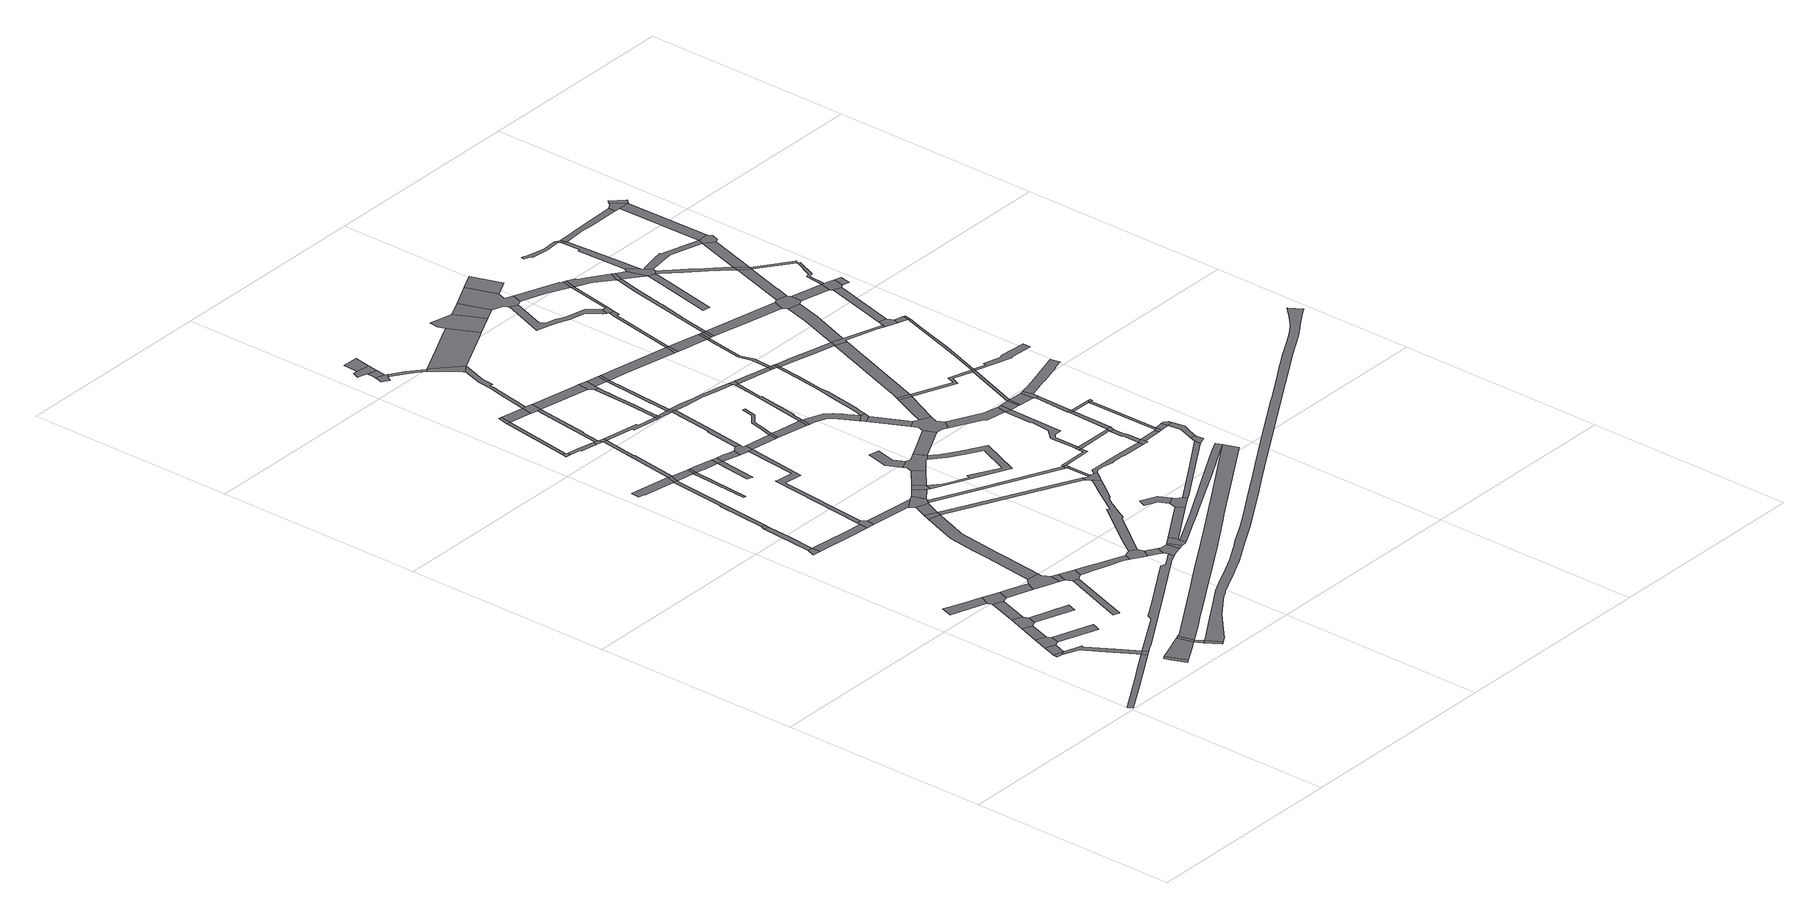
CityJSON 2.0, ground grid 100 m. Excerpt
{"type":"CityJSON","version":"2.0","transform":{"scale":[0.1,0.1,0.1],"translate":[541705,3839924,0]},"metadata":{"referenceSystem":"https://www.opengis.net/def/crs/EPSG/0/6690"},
"CityObjects":{
"road1":{"type":"Road","attributes":{"RoadStructureAttribute.sectionType":"1"},"geometry":[{"type":"MultiSurface","lod":"1","boundaries":[[[0,1,2,3,4,5,6,7,8,9,10]]]}]},
"road2":{"type":"Road","geometry":[{"type":"MultiSurface","lod":"1","boundaries":[[[11,12,13,14]]]}]},
"road3":{"type":"Road","attributes":{"RoadStructureAttribute.sectionType":"1"},"geometry":[{"type":"MultiSurface","lod":"1","boundaries":[[[15,16,11,14,17]]]}]},
"road4":{"type":"Road","geometry":[{"type":"MultiSurface","lod":"1","boundaries":[[[18,15,17,19,20,21]]]}]},
"road5":{"type":"Road","attributes":{"RoadStructureAttribute.sectionType":"1"},"geometry":[{"type":"MultiSurface","lod":"1","boundaries":[[[22,23,24,25,14,13,26,27,28,29,30,31,0,32]]]}]},
"road6":{"type":"Road","attributes":{"RoadStructureAttribute.sectionType":"1"},"geometry":[{"type":"MultiSurface","lod":"1","boundaries":[[[33,18,21,34]]]}]},
"road7":{"type":"Road","geometry":[{"type":"MultiSurface","lod":"1","boundaries":[[[32,0,10,35,36]]]}]},
"road8":{"type":"Road","attributes":{"RoadStructureAttribute.sectionType":"1"},"geometry":[{"type":"MultiSurface","lod":"1","boundaries":[[[37,38,39,40,41,42]]]}]},
"road9":{"type":"Road","geometry":[{"type":"MultiSurface","lod":"1","boundaries":[[[43,33,34,44,45,46]]]}]},
"road10":{"type":"Road","geometry":[{"type":"MultiSurface","lod":"1","boundaries":[[[47,48,49,20,19]]]}]},
"road11":{"type":"Road","attributes":{"RoadStructureAttribute.sectionType":"1"},"geometry":[{"type":"MultiSurface","lod":"1","boundaries":[[[50,51,52,53,54,55,56,57,58]]]}]},
"road12":{"type":"Road","geometry":[{"type":"MultiSurface","lod":"1","boundaries":[[[59,60,61,37,42,62,63,64,65,66]]]}]},
"road13":{"type":"Road","attributes":{"RoadStructureAttribute.sectionType":"1"},"geometry":[{"type":"MultiSurface","lod":"1","boundaries":[[[67,43,46,68]]]}]},
"road14":{"type":"Road","geometry":[{"type":"MultiSurface","lod":"1","boundaries":[[[69,70,71,45,44]]]}]},
"road15":{"type":"Road","geometry":[{"type":"MultiSurface","lod":"1","boundaries":[[[72,59,66,73]]]}]},
"road16":{"type":"Road","geometry":[{"type":"MultiSurface","lod":"1","boundaries":[[[73,66,74,75]]]}]},
"road17":{"type":"Road","geometry":[{"type":"MultiSurface","lod":"1","boundaries":[[[58,57,67,68,76,77]]]}]},
"road18":{"type":"Road","geometry":[{"type":"MultiSurface","lod":"1","boundaries":[[[75,74,78,79]]]}]},
"road19":{"type":"Road","geometry":[{"type":"MultiSurface","lod":"1","boundaries":[[[80,81,82,83]]]}]},
"road20":{"type":"Road","attributes":{"RoadStructureAttribute.sectionType":"1"},"geometry":[{"type":"MultiSurface","lod":"1","boundaries":[[[84,85,77,76,86,87]]]}]},
"road21":{"type":"Road","attributes":{"RoadStructureAttribute.sectionType":"1"},"geometry":[{"type":"MultiSurface","lod":"1","boundaries":[[[88,80,83,89,90]]]}]},
"road22":{"type":"Road","attributes":{"RoadStructureAttribute.sectionType":"1"},"geometry":[{"type":"MultiSurface","lod":"1","boundaries":[[[91,92,93,94,95]]]}]},
"road23":{"type":"Road","geometry":[{"type":"MultiSurface","lod":"1","boundaries":[[[96,88,90,97]]]}]},
"road24":{"type":"Road","attributes":{"RoadStructureAttribute.sectionType":"1"},"geometry":[{"type":"MultiSurface","lod":"1","boundaries":[[[98,99,100,87,86,101,102,103,104,105,106,107,108,109]]]}]},
"road25":{"type":"Road","attributes":{"RoadStructureAttribute.sectionType":"1"},"geometry":[{"type":"MultiSurface","lod":"1","boundaries":[[[110,111,83,82,112,113,114]]]}]},
"road26":{"type":"Road","attributes":{"RoadStructureAttribute.sectionType":"1"},"geometry":[{"type":"MultiSurface","lod":"1","boundaries":[[[115,116,117,118,119,120,121,122,123,36,35,124,125,126,127,128,129,130]]]}]},
"road27":{"type":"Road","attributes":{"RoadStructureAttribute.sectionType":"1"},"geometry":[{"type":"MultiSurface","lod":"1","boundaries":[[[105,104,131,132]]]}]},
"road28":{"type":"Road","attributes":{"RoadStructureAttribute.sectionType":"1"},"geometry":[{"type":"MultiSurface","lod":"1","boundaries":[[[133,134,135,96,97,136]]]}]},
"road29":{"type":"Road","geometry":[{"type":"MultiSurface","lod":"1","boundaries":[[[132,131,91,95,137,138]]]}]},
"road30":{"type":"Road","attributes":{"RoadStructureAttribute.sectionType":"1"},"geometry":[{"type":"MultiSurface","lod":"1","boundaries":[[[139,140,141,142,143,144,145,146,147,148,149,133,150]]]}]},
"road31":{"type":"Road","geometry":[{"type":"MultiSurface","lod":"1","boundaries":[[[151,114,113,152,153,154]]]}]},
"road32":{"type":"Road","attributes":{"RoadStructureAttribute.sectionType":"1"},"geometry":[{"type":"MultiSurface","lod":"1","boundaries":[[[155,156,157,158,159,160,98,109,161,162,163,164,165,166,167,168,169,170,171]]]}]},
"road33":{"type":"Road","geometry":[{"type":"MultiSurface","lod":"1","boundaries":[[[150,133,136,172]]]}]},
"road34":{"type":"Road","geometry":[{"type":"MultiSurface","lod":"1","boundaries":[[[173,174,175,176,177]]]}]},
"road35":{"type":"Road"},
"road36":{"type":"Road","attributes":{"RoadStructureAttribute.sectionType":"1"},"geometry":[{"type":"MultiSurface","lod":"1","boundaries":[[[178,179,180,181,182]]]}]},
"road37":{"type":"Road","attributes":{"RoadStructureAttribute.sectionType":"1"},"geometry":[{"type":"MultiSurface","lod":"1","boundaries":[[[183,184,185,138,137,186,187,188,189,190,191,192,193]]]}]},
"road38":{"type":"Road","attributes":{"RoadStructureAttribute.sectionType":"1"},"geometry":[{"type":"MultiSurface","lod":"1","boundaries":[[[136,194,195,196,172]]]}]},
"road39":{"type":"Road","attributes":{"RoadStructureAttribute.sectionType":"1"},"geometry":[{"type":"MultiSurface","lod":"1","boundaries":[[[197,176,175,198,199,200,201]]]}]},
"road40":{"type":"Road","geometry":[{"type":"MultiSurface","lod":"1","boundaries":[[[196,195,178,182,202]]]}]},
"road41":{"type":"Road","attributes":{"RoadStructureAttribute.sectionType":"1"},"geometry":[{"type":"MultiSurface","lod":"1","boundaries":[[[203,173,177,204]]]}]},
"road42":{"type":"Road","attributes":{"RoadStructureAttribute.sectionType":"1"},"geometry":[{"type":"MultiSurface","lod":"1","boundaries":[[[205,206,207,208,150,172,209]]]}]},
"road43":{"type":"Road","attributes":{"RoadStructureAttribute.sectionType":"1"},"geometry":[{"type":"MultiSurface","lod":"1","boundaries":[[[210,211,153,152,212,213,214]]]}]},
"road44":{"type":"Road","geometry":[{"type":"MultiSurface","lod":"1","boundaries":[[[215,155,171,216]]]}]},
"road45":{"type":"Road","attributes":{"RoadStructureAttribute.sectionType":"1"},"geometry":[{"type":"MultiSurface","lod":"1","boundaries":[[[217,218,202,182,219,220,221,222,223,224,225]]]}]},
"road46":{"type":"Road","attributes":{"RoadStructureAttribute.sectionType":"1"},"geometry":[{"type":"MultiSurface","lod":"1","boundaries":[[[226,227,228,229,230,151,154,231,232,233,234]]]}]},
"road47":{"type":"Road","geometry":[{"type":"MultiSurface","lod":"1","boundaries":[[[235,201,200,236,237]]]}]},
"road48":{"type":"Road","geometry":[{"type":"MultiSurface","lod":"1","boundaries":[[[238,239,240,193,192,241,242,243,244,245]]]}]},
"road49":{"type":"Road","geometry":[{"type":"MultiSurface","lod":"1","boundaries":[[[224,246,247,248,249,250]]]}]},
"road50":{"type":"Road","attributes":{"RoadStructureAttribute.sectionType":"1"},"geometry":[{"type":"MultiSurface","lod":"1","boundaries":[[[251,215,216,252]]]}]},
"road51":{"type":"Road","geometry":[{"type":"MultiSurface","lod":"1","boundaries":[[[253,203,204,254]]]}]},
"road52":{"type":"Road","geometry":[{"type":"MultiSurface","lod":"1","boundaries":[[[237,236,208,207,255]]]}]},
"road53":{"type":"Road","attributes":{"RoadStructureAttribute.sectionType":"1"},"geometry":[{"type":"MultiSurface","lod":"1","boundaries":[[[244,243,256,257]]]}]},
"road54":{"type":"Road","geometry":[{"type":"MultiSurface","lod":"1","boundaries":[[[225,224,250,258]]]}]},
"road55":{"type":"Road","geometry":[{"type":"MultiSurface","lod":"1","boundaries":[[[259,214,213,260,251,252,261,262,263]]]}]},
"road56":{"type":"Road","attributes":{"RoadStructureAttribute.sectionType":"1"},"geometry":[{"type":"MultiSurface","lod":"1","boundaries":[[[254,204,264,265,266]]]}]},
"road57":{"type":"Road","attributes":{"RoadStructureAttribute.sectionType":"1"},"geometry":[{"type":"MultiSurface","lod":"1","boundaries":[[[267,235,237,268,269,270]]]}]},
"road58":{"type":"Road","geometry":[{"type":"MultiSurface","lod":"1","boundaries":[[[271,257,256,115,130,272,273,274,275]]]}]},
"road59":{"type":"Road","attributes":{"RoadStructureAttribute.sectionType":"1"},"geometry":[{"type":"MultiSurface","lod":"1","boundaries":[[[276,277,278,258,250,279,280,281]]]}]},
"road60":{"type":"Road","attributes":{"RoadStructureAttribute.sectionType":"1"},"geometry":[{"type":"MultiSurface","lod":"1","boundaries":[[[282,259,263,283,284]]]}]},
"road61":{"type":"Road","geometry":[{"type":"MultiSurface","lod":"1","boundaries":[[[285,275,274,286]]]}]},
"road62":{"type":"Road","geometry":[{"type":"MultiSurface","lod":"1","boundaries":[[[287,288,289,290,291,292]]]}]},
"road63":{"type":"Road","geometry":[{"type":"MultiSurface","lod":"1","boundaries":[[[266,265,267,270,293,294,295]]]}]},
"road64":{"type":"Road","attributes":{"RoadStructureAttribute.sectionType":"1"},"geometry":[{"type":"MultiSurface","lod":"1","boundaries":[[[296,297,255,207,298,299,300,301]]]}]},
"road65":{"type":"Road","geometry":[{"type":"MultiSurface","lod":"1","boundaries":[[[302,303,304,305,306,307,308,309]]]}]},
"road66":{"type":"Road","attributes":{"RoadStructureAttribute.sectionType":"1"},"geometry":[{"type":"MultiSurface","lod":"1","boundaries":[[[306,310,287,292,307]]]}]},
"road67":{"type":"Road","attributes":{"RoadStructureAttribute.sectionType":"1"},"geometry":[{"type":"MultiSurface","lod":"1","boundaries":[[[311,285,286,312,313,314,315]]]}]},
"road68":{"type":"Road","geometry":[{"type":"MultiSurface","lod":"1","boundaries":[[[316,282,284,317,318,319]]]}]},
"road69":{"type":"Road","geometry":[{"type":"MultiSurface","lod":"1","boundaries":[[[320,281,280,226,234,321,322,323]]]}]},
"road70":{"type":"Road","attributes":{"RoadStructureAttribute.sectionType":"1"},"geometry":[{"type":"MultiSurface","lod":"1","boundaries":[[[324,309,308,325]]]}]},
"road71":{"type":"Road","attributes":{"RoadStructureAttribute.sectionType":"1"},"geometry":[{"type":"MultiSurface","lod":"1","boundaries":[[[326,327,328,329,330,331,332,333,334,335,336,337,72,73,338,339,340,341,342,343,344,345,346,347,348]]]}]},
"road72":{"type":"Road","attributes":{"RoadStructureAttribute.sectionType":"1"},"geometry":[{"type":"MultiSurface","lod":"1","boundaries":[[[349,350,291,290,351,352,353,354]]]}]},
"road73":{"type":"Road","attributes":{"RoadStructureAttribute.sectionType":"1"},"geometry":[{"type":"MultiSurface","lod":"1","boundaries":[[[355,316,319,356,357]]]}]},
"road74":{"type":"Road","attributes":{"RoadStructureAttribute.sectionType":"1"},"geometry":[{"type":"MultiSurface","lod":"1","boundaries":[[[216,171,358,359,360]]]}]},
"road75":{"type":"Road","attributes":{"RoadStructureAttribute.sectionType":"1"},"geometry":[{"type":"MultiSurface","lod":"1","boundaries":[[[361,362,363,364,365,366,367,368,369,370,371,266,295]]]}]},
"road76":{"type":"Road","attributes":{"RoadStructureAttribute.sectionType":"1"},"geometry":[{"type":"MultiSurface","lod":"1","boundaries":[[[321,234,372,373,374]]]}]},
"road77":{"type":"Road","attributes":{"RoadStructureAttribute.sectionType":"1"},"geometry":[{"type":"MultiSurface","lod":"1","boundaries":[[[375,376,377,378,379,380,381,382,238,245,383,384,385,386,387,388,389,390,391,392,393,394,395,396]]]}]},
"road78":{"type":"Road","geometry":[{"type":"MultiSurface","lod":"1","boundaries":[[[397,398,399,400,320,323,401,402,403]]]}]},
"road79":{"type":"Road","attributes":{"RoadStructureAttribute.sectionType":"1"},"geometry":[{"type":"MultiSurface","lod":"1","boundaries":[[[404,405,293,270,406,407,408]]]}]},
"road80":{"type":"Road","geometry":[{"type":"MultiSurface","lod":"1","boundaries":[[[409,301,300,410]]]}]},
"road81":{"type":"Road","attributes":{"RoadStructureAttribute.sectionType":"1"},"geometry":[{"type":"MultiSurface","lod":"1","boundaries":[[[411,412,413,262,261,414,415,416,417,418]]]}]},
"road82":{"type":"Road","attributes":{"RoadStructureAttribute.sectionType":"1"},"geometry":[{"type":"MultiSurface","lod":"1","boundaries":[[[419,311,315,420,421]]]}]},
"road83":{"type":"Road","geometry":[{"type":"MultiSurface","lod":"1","boundaries":[[[354,353,422,367,366,423]]]}]},
"road84":{"type":"Road","attributes":{"RoadStructureAttribute.sectionType":"1"},"geometry":[{"type":"MultiSurface","lod":"1","boundaries":[[[409,410,397,424]]]}]},
"road85":{"type":"Road","geometry":[{"type":"MultiSurface","lod":"1","boundaries":[[[425,426,427,428,429,430]]]}]},
"road86":{"type":"Road","geometry":[{"type":"MultiSurface","lod":"1","boundaries":[[[374,373,431,432]]]}]},
"road87":{"type":"Road","attributes":{"RoadStructureAttribute.sectionType":"1"},"geometry":[{"type":"MultiSurface","lod":"1","boundaries":[[[433,434,301,409,435,436,437,438]]]}]},
"road88":{"type":"Road","geometry":[{"type":"MultiSurface","lod":"1","boundaries":[[[439,440,441,430,429,442,355,357,443,444,445]]]}]},
"road89":{"type":"Road","geometry":[{"type":"MultiSurface","lod":"1","boundaries":[[[424,397,403,446]]]}]},
"road90":{"type":"Road","attributes":{"RoadStructureAttribute.sectionType":"1"},"geometry":[{"type":"MultiSurface","lod":"1","boundaries":[[[447,448,449,450,451,452,453,445,444,454,455,456,457,458,459,460,461,462,319,318]]]}]},
"road91":{"type":"Road","attributes":{"RoadStructureAttribute.sectionType":"1"},"geometry":[{"type":"MultiSurface","lod":"1","boundaries":[[[463,464,432,431,465,466,467]]]}]},
"road92":{"type":"Road","geometry":[{"type":"MultiSurface","lod":"1","boundaries":[[[468,469,470,471,472,473,474,475,374,432]]]}]},
"road93":{"type":"Road","geometry":[{"type":"MultiSurface","lod":"1","boundaries":[[[408,407,476,433,438,477,478]]]}]},
"road94":{"type":"Road","attributes":{"RoadStructureAttribute.sectionType":"1"},"geometry":[{"type":"MultiSurface","lod":"1","boundaries":[[[479,424,446,480]]]}]},
"road95":{"type":"Road","geometry":[{"type":"MultiSurface","lod":"1","boundaries":[[[481,482,483,484,485,486,487]]]}]},
"road96":{"type":"Road","attributes":{"RoadStructureAttribute.sectionType":"1"},"geometry":[{"type":"MultiSurface","lod":"1","boundaries":[[[478,477,488,489,479,490]]]}]},
"road97":{"type":"Road","attributes":{"RoadStructureAttribute.sectionType":"1"},"geometry":[{"type":"MultiSurface","lod":"1","boundaries":[[[491,492,493,423,366,494,495,496]]]}]},
"road98":{"type":"Road","geometry":[{"type":"MultiSurface","lod":"1","boundaries":[[[497,487,486,419,421,498,499,500]]]}]},
"road99":{"type":"Road","geometry":[{"type":"MultiSurface","lod":"1","boundaries":[[[467,466,501,502]]]}]},
"road100":{"type":"Road","geometry":[{"type":"MultiSurface","lod":"1","boundaries":[[[490,479,480,503]]]}]},
"road101":{"type":"Road","attributes":{"RoadStructureAttribute.sectionType":"1"},"geometry":[{"type":"MultiSurface","lod":"1","boundaries":[[[504,505,506,507,508,446,403,509,510,511,512,513,514,515,516]]]}]},
"road102":{"type":"Road","attributes":{"RoadStructureAttribute.sectionType":"1"},"geometry":[{"type":"MultiSurface","lod":"1","boundaries":[[[517,518,439,445,519,520]]]}]},
"road103":{"type":"Road","geometry":[{"type":"MultiSurface","lod":"1","boundaries":[[[521,522,523,360,359,524,375,396,525,526,527,528,529,530,531]]]}]},
"road104":{"type":"Road","attributes":{"RoadStructureAttribute.sectionType":"1"},"geometry":[{"type":"MultiSurface","lod":"1","boundaries":[[[532,531,530,533]]]}]},
"road105":{"type":"Road","attributes":{"RoadStructureAttribute.sectionType":"1"},"geometry":[{"type":"MultiSurface","lod":"1","boundaries":[[[534,535,536,537,538,539,540,541,502,501,542,543,544,545,546,547,548,549,550]]]}]},
"road106":{"type":"Road","geometry":[{"type":"MultiSurface","lod":"1","boundaries":[[[418,417,532,533,551]]]}]},
"road107":{"type":"Road","attributes":{"RoadStructureAttribute.sectionType":"1"},"geometry":[{"type":"MultiSurface","lod":"1","boundaries":[[[552,553,554,467,502,555,556,557,558,559]]]}]},
"road108":{"type":"Road","attributes":{"RoadStructureAttribute.sectionType":"1"},"geometry":[{"type":"MultiSurface","lod":"1","boundaries":[[[560,561,562,563,314,313,564,565,566,567,568,569]]]}]},
"road109":{"type":"Road","geometry":[{"type":"MultiSurface","lod":"1","boundaries":[[[550,549,570,571,572]]]}]},
"road110":{"type":"Road","attributes":{"RoadStructureAttribute.sectionType":"1"},"geometry":[{"type":"MultiSurface","lod":"1","boundaries":[[[571,570,573,574]]]}]},
"road111":{"type":"Road","attributes":{"RoadStructureAttribute.sectionType":"1"},"geometry":[{"type":"MultiSurface","lod":"1","boundaries":[[[575,576,577,418,551,578,579]]]}]},
"road112":{"type":"Road","attributes":{"RoadStructureAttribute.sectionType":"1"},"geometry":[{"type":"MultiSurface","lod":"1","boundaries":[[[503,480,580,581,582,583]]]}]},
"road113":{"type":"Road","geometry":[{"type":"MultiSurface","lod":"1","boundaries":[[[574,573,584,517,520,585,586,587,588,589,590]]]}]},
"road114":{"type":"Road","geometry":[{"type":"MultiSurface","lod":"1","boundaries":[[[516,515,552,559,591]]]}]},
"road115":{"type":"Road","geometry":[{"type":"MultiSurface","lod":"1","boundaries":[[[592,593,594,491,496,595,596]]]}]},
"road116":{"type":"Road","attributes":{"RoadStructureAttribute.sectionType":"1"},"geometry":[{"type":"MultiSurface","lod":"1","boundaries":[[[597,598,599,528,527,600,601,602,603,604,605,606,607,608,609]]]}]},
"road117":{"type":"Road","geometry":[{"type":"MultiSurface","lod":"1","boundaries":[[[610,575,579,611]]]}]},
"road118":{"type":"Road","attributes":{"RoadStructureAttribute.sectionType":"1"},"geometry":[{"type":"MultiSurface","lod":"1","boundaries":[[[612,613,500,499,614,615,616]]]}]},
"road119":{"type":"Road","attributes":{"RoadStructureAttribute.sectionType":"1"},"geometry":[{"type":"MultiSurface","lod":"1","boundaries":[[[617,618,619,620,621,622,623,550,572,624,625,626,627,628,629,630]]]}]},
"road120":{"type":"Road","attributes":{"RoadStructureAttribute.sectionType":"1"},"geometry":[{"type":"MultiSurface","lod":"1","boundaries":[[[591,559,631,632,633,634]]]}]},
"road121":{"type":"Road","attributes":{"RoadStructureAttribute.sectionType":"1"},"geometry":[{"type":"MultiSurface","lod":"1","boundaries":[[[635,636,590,589,637]]]}]},
"road122":{"type":"Road","attributes":{"RoadStructureAttribute.sectionType":"1"},"geometry":[{"type":"MultiSurface","lod":"1","boundaries":[[[638,587,586,639,640,641,642,643]]]}]},
"road123":{"type":"Road","attributes":{"RoadStructureAttribute.sectionType":"1"},"geometry":[{"type":"MultiSurface","lod":"1","boundaries":[[[644,596,595,645]]]}]},
"road124":{"type":"Road","attributes":{"RoadStructureAttribute.sectionType":"1"},"geometry":[{"type":"MultiSurface","lod":"1","boundaries":[[[646,647,648,649,650,651,652,653,654,655,656,657,658,659,660,661,662,663,664,665,666,667,668,669,670,671,672,673,674,675,676,75,79,677,678,679,680,681,682,683,684,685,686,687,688,689,690,691,692,693,694,695,696,697,698,699,700,701,702,703,704,705]]]}]},
"road125":{"type":"Road","attributes":{"RoadStructureAttribute.sectionType":"1"},"geometry":[{"type":"MultiSurface","lod":"1","boundaries":[[[642,706,707,708,709,710,610,611,711,712,713,714]]]}]},
"road126":{"type":"Road","attributes":{"RoadStructureAttribute.sectionType":"1"},"geometry":[{"type":"MultiSurface","lod":"1","boundaries":[[[611,579,715,716]]]}]},
"road127":{"type":"Road","geometry":[{"type":"MultiSurface","lod":"1","boundaries":[[[583,582,717,718]]]}]},
"road128":{"type":"Road","geometry":[{"type":"MultiSurface","lod":"1","boundaries":[[[719,635,637,720,721]]]}]},
"road129":{"type":"Road","geometry":[{"type":"MultiSurface","lod":"1","boundaries":[[[634,633,722,723]]]}]},
"road130":{"type":"Road","attributes":{"RoadStructureAttribute.sectionType":"1"},"geometry":[{"type":"MultiSurface","lod":"1","boundaries":[[[723,722,617,724]]]}]},
"road131":{"type":"Road","geometry":[{"type":"MultiSurface","lod":"1","boundaries":[[[724,617,630,725]]]}]},
"road132":{"type":"Road","geometry":[{"type":"MultiSurface","lod":"1","boundaries":[[[726,609,608,727,728,729,730]]]}]},
"road133":{"type":"Road","attributes":{"RoadStructureAttribute.sectionType":"1"},"geometry":[{"type":"MultiSurface","lod":"1","boundaries":[[[731,732,733,609,726,734,735,736]]]}]},
"road134":{"type":"Road","attributes":{"RoadStructureAttribute.sectionType":"1"},"geometry":[{"type":"MultiSurface","lod":"1","boundaries":[[[737,738,739,634,723,740,741,742]]]}]},
"road135":{"type":"Road","attributes":{"RoadStructureAttribute.sectionType":"1"},"geometry":[{"type":"MultiSurface","lod":"1","boundaries":[[[743,718,717,744,745,737,746]]]}]},
"road136":{"type":"Road","geometry":[{"type":"MultiSurface","lod":"1","boundaries":[[[643,642,714,747]]]}]},
"road137":{"type":"Road","geometry":[{"type":"MultiSurface","lod":"1","boundaries":[[[748,644,645,749,750,751,752,753,754,755,756,757,758]]]}]},
"road138":{"type":"Road","attributes":{"RoadStructureAttribute.sectionType":"1"},"geometry":[{"type":"MultiSurface","lod":"1","boundaries":[[[751,759,760,761,762,763,764,765,766,767,768,769,770,771,772,773,774,775,752]]]}]},
"road139":{"type":"Road","geometry":[{"type":"MultiSurface","lod":"1","boundaries":[[[776,716,715,731,736,777]]]}]},
"road140":{"type":"Road","attributes":{"RoadStructureAttribute.sectionType":"1"},"geometry":[{"type":"MultiSurface","lod":"1","boundaries":[[[778,779,583,718,780,781,782]]]}]},
"road141":{"type":"Road","attributes":{"RoadStructureAttribute.sectionType":"1"},"geometry":[{"type":"MultiSurface","lod":"1","boundaries":[[[783,726,730,784,785]]]}]},
"road142":{"type":"Road","attributes":{"RoadStructureAttribute.sectionType":"1"},"geometry":[{"type":"MultiSurface","lod":"1","boundaries":[[[747,714,786,787]]]}]},
"road143":{"type":"Road","attributes":{"RoadStructureAttribute.sectionType":"1"},"geometry":[{"type":"MultiSurface","lod":"1","boundaries":[[[788,776,777,789]]]}]},
"road144":{"type":"Road","geometry":[{"type":"MultiSurface","lod":"1","boundaries":[[[790,787,786,791,792]]]}]},
"road145":{"type":"Road","geometry":[{"type":"MultiSurface","lod":"1","boundaries":[[[746,737,742,793]]]}]},
"road146":{"type":"Road","geometry":[{"type":"MultiSurface","lod":"1","boundaries":[[[794,612,616,795,796,797]]]}]},
"road147":{"type":"Road","attributes":{"RoadStructureAttribute.sectionType":"1"},"geometry":[{"type":"MultiSurface","lod":"1","boundaries":[[[793,742,798,799]]]}]},
"road148":{"type":"Road","geometry":[{"type":"MultiSurface","lod":"1","boundaries":[[[800,801,783,785,802]]]}]},
"road149":{"type":"Road","attributes":{"RoadStructureAttribute.sectionType":"1"},"geometry":[{"type":"MultiSurface","lod":"1","boundaries":[[[803,804,805,806,719,721,807,808]]]}]},
"road150":{"type":"Road","geometry":[{"type":"MultiSurface","lod":"1","boundaries":[[[809,788,789,810]]]}]},
"road151":{"type":"Road","attributes":{"RoadStructureAttribute.sectionType":"1"},"geometry":[{"type":"MultiSurface","lod":"1","boundaries":[[[811,812,721,720,813,814,815,816]]]}]},
"road152":{"type":"Road","attributes":{"RoadStructureAttribute.sectionType":"1"},"geometry":[{"type":"MultiSurface","lod":"1","boundaries":[[[817,818,819,725,630,820,821,822,803,823]]]}]},
"road153":{"type":"Road","geometry":[{"type":"MultiSurface","lod":"1","boundaries":[[[799,798,824,825]]]}]},
"road154":{"type":"Road","attributes":{"RoadStructureAttribute.sectionType":"1"},"geometry":[{"type":"MultiSurface","lod":"1","boundaries":[[[826,827,792,791,828,829]]]}]},
"road155":{"type":"Road","attributes":{"RoadStructureAttribute.sectionType":"1"},"geometry":[{"type":"MultiSurface","lod":"1","boundaries":[[[830,748,758,831,832]]]}]},
"road156":{"type":"Road","attributes":{"RoadStructureAttribute.sectionType":"1"},"geometry":[{"type":"MultiSurface","lod":"1","boundaries":[[[833,809,810,834,835]]]}]},
"road157":{"type":"Road","geometry":[{"type":"MultiSurface","lod":"1","boundaries":[[[769,768,778,782,836,837]]]}]},
"road158":{"type":"Road","attributes":{"RoadStructureAttribute.sectionType":"1"},"geometry":[{"type":"MultiSurface","lod":"1","boundaries":[[[838,800,802,839]]]}]},
"road159":{"type":"Road","attributes":{"RoadStructureAttribute.sectionType":"1"},"geometry":[{"type":"MultiSurface","lod":"1","boundaries":[[[840,841,842,839,843,844,794,797]]]}]},
"road160":{"type":"Road","attributes":{"RoadStructureAttribute.sectionType":"1"},"geometry":[{"type":"MultiSurface","lod":"1","boundaries":[[[845,801,800,846,847]]]}]},
"road161":{"type":"Road","attributes":{"RoadStructureAttribute.sectionType":"1"},"geometry":[{"type":"MultiSurface","lod":"1","boundaries":[[[810,789,845,848]]]}]},
"road162":{"type":"Road","geometry":[{"type":"MultiSurface","lod":"1","boundaries":[[[849,829,828,833,835,850]]]}]},
"road163":{"type":"Road","geometry":[{"type":"MultiSurface","lod":"1","boundaries":[[[851,838,839,842,852]]]}]},
"road164":{"type":"Road","attributes":{"RoadStructureAttribute.sectionType":"1"},"geometry":[{"type":"MultiSurface","lod":"1","boundaries":[[[853,854,855,856,857,755,754,858,859,860,861,862]]]}]},
"road165":{"type":"Road","attributes":{"RoadStructureAttribute.sectionType":"1"},"geometry":[{"type":"MultiSurface","lod":"1","boundaries":[[[815,790,792,863]]]}]},
"road166":{"type":"Road","attributes":{"RoadStructureAttribute.sectionType":"1"},"geometry":[{"type":"MultiSurface","lod":"1","boundaries":[[[864,837,836,865]]]}]},
"road167":{"type":"Road","geometry":[{"type":"MultiSurface","lod":"1","boundaries":[[[848,845,847,866,867]]]}]},
"road168":{"type":"Road","attributes":{"RoadStructureAttribute.sectionType":"1"},"geometry":[{"type":"MultiSurface","lod":"1","boundaries":[[[868,869,799,825,870,871,872,873,874]]]}]},
"road169":{"type":"Road","geometry":[{"type":"MultiSurface","lod":"1","boundaries":[[[875,816,815,863]]]}]},
"road170":{"type":"Road","geometry":[{"type":"MultiSurface","lod":"1","boundaries":[[[862,861,864,865,876]]]}]},
"road171":{"type":"Road"},
"road172":{"type":"Road","attributes":{"RoadStructureAttribute.sectionType":"1"},"geometry":[{"type":"MultiSurface","lod":"1","boundaries":[[[877,825,824,878,879,880,881]]]}]},
"road173":{"type":"Road","attributes":{"RoadStructureAttribute.sectionType":"1"},"geometry":[{"type":"MultiSurface","lod":"1","boundaries":[[[882,883,884,849,850,885,886,887,888,889,890]]]}]},
"road174":{"type":"Road","attributes":{"RoadStructureAttribute.sectionType":"1"},"geometry":[{"type":"MultiSurface","lod":"1","boundaries":[[[891,892,893,894,895,876,865,896,897,898,899]]]}]},
"road175":{"type":"Road","geometry":[{"type":"MultiSurface","lod":"1","boundaries":[[[823,803,808,900,901,902,903,904,905,906]]]}]},
"road176":{"type":"Road","attributes":{"RoadStructureAttribute.sectionType":"1"},"geometry":[{"type":"MultiSurface","lod":"1","boundaries":[[[907,908,909,823,906,910,911,912]]]}]},
"road177":{"type":"Road","attributes":{"RoadStructureAttribute.sectionType":"1"},"geometry":[{"type":"MultiSurface","lod":"1","boundaries":[[[913,914,915,916,917,918,919,920,921]]]}]},
"road178":{"type":"Road","attributes":{"RoadStructureAttribute.sectionType":"1"},"geometry":[{"type":"MultiSurface","lod":"1","boundaries":[[[922,923,924,925,875,863,926,927,928,929]]]}]},
"road179":{"type":"Road","geometry":[{"type":"MultiSurface","lod":"1","boundaries":[[[899,898,868,874,930]]]}]},
"road180":{"type":"Road","attributes":{"RoadStructureAttribute.sectionType":"1"},"geometry":[{"type":"MultiSurface","lod":"1","boundaries":[[[931,932,933,934,935,816,875,936,937,938,939]]]}]},
"road181":{"type":"Road","attributes":{"RoadStructureAttribute.sectionType":"1"},"geometry":[{"type":"MultiSurface","lod":"1","boundaries":[[[930,874,940,913,941]]]}]},
"road182":{"type":"Road","geometry":[{"type":"MultiSurface","lod":"1","boundaries":[[[942,881,880,907,912,943,944,945]]]}]},
"road183":{"type":"Road","attributes":{"RoadStructureAttribute.sectionType":"1"},"geometry":[{"type":"MultiSurface","lod":"1","boundaries":[[[946,947,948,949,950,951,952,953,954,955,956,957,958,959]]]}]},
"road184":{"type":"Road","geometry":[{"type":"MultiSurface","lod":"1","boundaries":[[[960,941,913,921,961,962,963,964,965]]]}]},
"road185":{"type":"Road","geometry":[{"type":"MultiSurface","lod":"1","boundaries":[[[966,904,903,967,968,969]]]}]},
"road186":{"type":"Road","attributes":{"RoadStructureAttribute.sectionType":"1"},"geometry":[{"type":"MultiSurface","lod":"1","boundaries":[[[968,967,931,970]]]}]},
"road187":{"type":"Road","attributes":{"RoadStructureAttribute.sectionType":"1"},"geometry":[{"type":"MultiSurface","lod":"1","boundaries":[[[971,972,973,974,960,965,975,976,977]]]}]},
"road188":{"type":"Road","geometry":[{"type":"MultiSurface","lod":"1","boundaries":[[[970,931,939,978]]]}]},
"road189":{"type":"Road","attributes":{"RoadStructureAttribute.sectionType":"1"},"geometry":[{"type":"MultiSurface","lod":"1","boundaries":[[[979,980,981,982,961,921,983,984,985,986,987,988,989,990]]]}]},
"road190":{"type":"Road","geometry":[{"type":"MultiSurface","lod":"1","boundaries":[[[991,966,969,992]]]}]},
"road191":{"type":"Road","geometry":[{"type":"MultiSurface","lod":"1","boundaries":[[[959,958,971,977,993]]]}]},
"road192":{"type":"Road","attributes":{"RoadStructureAttribute.sectionType":"1"},"geometry":[{"type":"MultiSurface","lod":"1","boundaries":[[[989,942,945,994,995,996,997]]]}]},
"road193":{"type":"Road","attributes":{"RoadStructureAttribute.sectionType":"1"},"geometry":[{"type":"MultiSurface","lod":"1","boundaries":[[[998,944,943,999,1000,1001]]]}]},
"road194":{"type":"Road","attributes":{"RoadStructureAttribute.sectionType":"1"},"geometry":[{"type":"MultiSurface","lod":"1","boundaries":[[[1002,1003,1004,1005,1006,1007,1008,964,963,1009,1010,1011,1012,1013,1014]]]}]},
"road195":{"type":"Road","geometry":[{"type":"MultiSurface","lod":"1","boundaries":[[[990,989,997,1015]]]}]},
"road196":{"type":"Road","geometry":[{"type":"MultiSurface","lod":"1","boundaries":[[[1001,1000,991,992,1016,1017,1018,1019]]]}]},
"road197":{"type":"Road","geometry":[{"type":"MultiSurface","lod":"1","boundaries":[[[1017,1016,1020,1021]]]}]},
"road198":{"type":"Road","attributes":{"RoadStructureAttribute.sectionType":"1"},"geometry":[{"type":"MultiSurface","lod":"1","boundaries":[[[1022,1023,1024,1001,1019,1025,1026,1027]]]}]},
"road199":{"type":"Road","attributes":{"RoadStructureAttribute.sectionType":"1"},"geometry":[{"type":"MultiSurface","lod":"1","boundaries":[[[1013,1028,1029,990,1015,1030]]]}]},
"road200":{"type":"Road","attributes":{"RoadStructureAttribute.sectionType":"1"},"geometry":[{"type":"MultiSurface","lod":"1","boundaries":[[[1031,1015,997,1032,1022,1033]]]}]},
"road201":{"type":"Road","attributes":{"RoadStructureAttribute.sectionType":"1"},"geometry":[{"type":"MultiSurface","lod":"1","boundaries":[[[1034,1035,993,977,1036,1037,1038,1039]]]}]},
"road202":{"type":"Road","geometry":[{"type":"MultiSurface","lod":"1","boundaries":[[[1040,1041,1014,1013,1030,1042,1043]]]}]},
"road203":{"type":"Road","attributes":{"RoadStructureAttribute.sectionType":"1"},"geometry":[{"type":"MultiSurface","lod":"1","boundaries":[[[1044,1014,1041,1045]]]}]},
"road204":{"type":"Road","geometry":[{"type":"MultiSurface","lod":"1","boundaries":[[[1046,1047,1048,1049,1034,1039,1050,1051,1044,1045]]]}]},
"road205":{"type":"Road","attributes":{"RoadStructureAttribute.sectionType":"1"},"geometry":[{"type":"MultiSurface","lod":"1","boundaries":[[[1052,1046,1045,1053]]]}]}
},
"vertices":[
[375,258,0],[308,217,0],[241,175,0],[234,171,0],[2,29,0],[15,7,0],[166,98,0],[244,146,0],[253,151,0],[336,202,0],[389,235,0],
[142,535,0],[142,513,0],[160,510,0],[190,519,0],
[165,600,0],[145,544,0],[212,580,0],
[190,669,0],[234,588,0],[250,631,0],[238,652,0],
[340,372,0],[273,482,0],[273,492,0],[194,518,0],[162,510,0],[171,506,0],[187,500,0],[243,479,0],[315,357,0],[365,274,0],[399,274,0],
[226,768,0],[274,751,0],
[414,250,0],[400,273,0],
[423,176,0],[415,171,0],[406,166,0],[419,136,0],[444,69,0],[462,80,0],
[254,847,0],[298,763,0],[312,805,0],[303,829,0],
[423,523,0],[430,544,0],[438,565,0],
[282,1073,0],[253,1083,0],[199,1103,0],[166,1116,0],[145,1124,0],[127,1070,0],[293,1012,0],[295,1011,0],[318,1059,0],
[572,231,0],[555,225,0],[475,195,0],[515,112,0],[519,114,0],[552,134,0],[580,151,0],[591,157,0],
[305,989,0],[352,970,0],
[483,700,0],[490,721,0],[497,743,0],
[585,236,0],[603,165,0],
[611,120,0],[626,128,0],
[381,980,0],[399,1029,0],
[652,54,0],[666,63,0],
[163,1854,0],[150,1815,0],[189,1811,0],[189,1852,0],
[516,986,0],[447,1012,0],[504,937,0],[525,982,0],
[184,2107,0],[202,1988,0],[210,2097,0],
[661,855,0],[552,552,0],[567,547,0],[582,542,0],[690,847,0],
[192,2126,0],[212,2119,0],
[553,1007,0],[543,998,0],[539,994,0],[588,907,0],[606,900,0],[616,897,0],[622,894,0],[630,948,0],[622,965,0],[620,970,0],[612,985,0],[614,1000,0],
[374,1832,0],[196,1851,0],[370,1792,0],[460,1783,0],[464,1823,0],
[1079,690,0],[1063,680,0],[1055,675,0],[1007,645,0],[984,654,0],[724,490,0],[635,435,0],[624,410,0],[402,275,0],[440,266,0],[455,275,0],[745,456,0],[1031,637,0],[1048,647,0],[1066,655,0],[1081,662,0],
[645,887,0],[663,935,0],
[242,2632,0],[216,2361,0],[213,2360,0],[260,2629,0],
[719,863,0],[736,907,0],
[249,2678,0],[94,2704,0],[91,2704,0],[70,2707,0],[68,2708,0],[65,2709,0],[61,2669,0],[81,2665,0],[87,2664,0],[93,2663,0],[91,2658,0],[260,2676,0],
[466,1841,0],[498,1779,0],[502,1818,0],[487,1838,0],
[672,1629,0],[629,1515,0],[610,1463,0],[593,1325,0],[583,1244,0],[556,1032,0],[637,1191,0],[643,1245,0],[659,1366,0],[670,1456,0],[673,1463,0],[680,1480,0],[687,1500,0],[689,1503,0],[726,1604,0],[728,1610,0],[731,1617,0],
[277,2671,0],
[129,3130,0],[125,3107,0],[149,3103,0],[152,3120,0],[146,3127,0],
[351,2613,0],[332,2332,0],[337,2330,0],[342,2330,0],[364,2611,0],
[858,859,0],[852,861,0],[770,893,0],[740,856,0],[780,843,0],[839,824,0],[841,823,0],[846,822,0],[921,798,0],[943,785,0],[959,819,0],
[271,2627,0],[351,2615,0],[360,2653,0],
[203,3110,0],[202,3094,0],[202,3086,0],[283,3072,0],[287,3092,0],
[370,2651,0],
[180,3465,0],[196,3462,0],
[311,2895,0],[309,2895,0],[333,3062,0],[317,3059,0],[278,2672,0],
[745,1792,0],[698,1797,0],[694,1759,0],[696,1758,0],[747,1792,0],
[686,1665,0],[740,1639,0],
[471,2629,0],[412,2642,0],[366,2610,0],[377,2608,0],[404,2603,0],[407,2602,0],[464,2592,0],[477,2589,0],[484,2627,0],
[636,2554,0],[609,2304,0],[520,2313,0],[517,2314,0],[517,2312,0],[530,2274,0],[618,2265,0],[620,2265,0],[656,2551,0],
[295,3095,0],[314,3066,0],[308,3085,0],
[993,832,0],[990,829,0],[973,824,0],[951,781,0],[996,755,0],[1011,746,0],[1033,785,0],[1027,813,0],
[458,2418,0],[470,2412,0],[481,2406,0],[481,2410,0],[502,2584,0],
[715,1732,0],[772,1715,0],
[191,3519,0],[206,3516,0],
[336,3080,0],
[1070,712,0],[1087,753,0],
[509,2622,0],
[776,1804,0],[708,1742,0],[775,1717,0],[790,1733,0],[798,1745,0],
[208,3460,0],[306,3441,0],[317,3495,0],
[340,3434,0],[320,3176,0],[323,3176,0],[357,3431,0],
[1103,743,0],[1095,668,0],[1110,675,0],[1144,684,0],[1133,744,0],
[567,2610,0],[551,2614,0],[545,2615,0],[543,2575,0],[591,2564,0],[600,2604,0],
[816,1838,0],[846,1783,0],[855,1792,0],
[1142,750,0],[1168,690,0],
[127,4118,0],[116,4080,0],[151,4060,0],[165,4086,0],[180,4099,0],[169,4106,0],
[368,3486,0],[345,3490,0],[335,3492,0],
[511,3040,0],[512,3051,0],[474,3039,0],[473,3029,0],[604,3010,0],[606,3026,0],
[115,4212,0],[100,4213,0],[85,4180,0],[106,4174,0],[131,4164,0],[178,4156,0],[185,4202,0],[121,4211,0],
[131,4129,0],
[1183,776,0],[1190,691,0],[1204,698,0],[1195,725,0],[1200,737,0],
[842,1859,0],[860,1789,0],[871,1784,0],[880,1813,0],
[626,2620,0],[662,2593,0],[647,2596,0],[651,2616,0],
[123,4282,0],[199,4280,0],
[1911,1083,0],[1897,1074,0],[1881,1064,0],[1561,856,0],[1315,696,0],[1230,642,0],[1092,555,0],[985,487,0],[952,466,0],[934,453,0],[656,277,0],[600,242,0],[690,218,0],[779,275,0],[785,278,0],[928,369,0],[1081,465,0],[1267,583,0],[1316,616,0],[1446,700,0],[1468,714,0],[1590,793,0],[1935,1015,0],
[248,4057,0],[185,4096,0],[175,4081,0],[244,4036,0],[301,3990,0],[315,4002,0],
[934,1936,0],[884,1816,0],[972,1891,0],
[1325,1339,0],[1329,1337,0],[1333,1355,0],
[366,3652,0],[373,3682,0],[376,3716,0],[389,3713,0],[398,3771,0],[438,3893,0],[399,3862,0],[369,3768,0],[368,3762,0],[360,3694,0],[347,3649,0],
[666,2550,0],[787,2532,0],[793,2574,0],
[1344,1311,0],[1310,1261,0],[1303,1252,0],[1219,1122,0],[1211,1110,0],[1198,1116,0],[1054,917,0],[1033,889,0],[1039,830,0],[1086,893,0],[1185,1026,0],[1192,1022,0],[1237,1106,0],[1239,1110,0],[1248,1126,0],[1278,1169,0],[1284,1167,0],[1310,1203,0],[1310,1204,0],[1333,1234,0],[1346,1252,0],[1369,1284,0],
[683,2999,0],[681,2984,0],[656,2783,0],[651,2784,0],[676,2781,0],[701,2981,0],[703,2998,0],
[591,3443,0],[543,3452,0],[368,3429,0],[605,3385,0],[615,3439,0],
[621,3027,0],[619,3008,0],
[1011,1631,0],[805,1726,0],[796,1730,0],[783,1714,0],[797,1708,0],[1092,1577,0],[1350,1459,0],[1357,1475,0],
[1394,912,0],[1292,797,0],[1417,877,0],
[395,3870,0],[318,4000,0],
[677,3023,0],
[954,2053,0],[975,2142,0],[926,2154,0],[900,2048,0],[933,1980,0],[979,2002,0],
[799,2531,0],[805,2573,0],
[624,3360,0],[615,3180,0],[626,3094,0],[629,3155,0],[635,3261,0],[643,3359,0],
[1046,2018,0],[1010,2000,0],[1002,1994,0],[940,1964,0],[1041,1948,0],[1047,1944,0],[1073,1965,0],
[691,3022,0],
[1211,1628,0],[1293,1822,0],[1294,1824,0],[1293,1825,0],[1199,1875,0],[1156,1900,0],[1113,1930,0],[1113,1892,0],[1144,1872,0],[1176,1853,0],[1254,1811,0],[1191,1663,0],[1050,1734,0],[1043,1719,0],[952,1758,0],[935,1770,0],
[945,2552,0],[858,2565,0],[850,2523,0],[948,2503,0],[957,2550,0],
[824,2644,0],[831,2683,0],[879,2721,0],[893,2785,0],[881,2787,0],[868,2728,0],[820,2690,0],[812,2647,0],
[615,3372,0],[644,3377,0],[655,3431,0],
[706,3366,0],[719,3363,0],
[1414,1021,0],[1339,1055,0],[1330,1037,0],[1321,1018,0],[1379,991,0],[1401,947,0],[1441,968,0],
[649,3376,0],[677,3371,0],[716,3420,0],
[623,4153,0],[590,4136,0],[458,4070,0],[650,3998,0],[658,4002,0],[690,4018,0],
[1450,949,0],[1432,887,0],[1484,918,0],[1472,937,0],
[963,2500,0],[972,2546,0],
[729,3417,0],
[977,2976,0],[947,2982,0],[840,3002,0],[832,3003,0],[760,3016,0],[738,2992,0],[763,2988,0],[768,2987,0],[858,2980,0],[873,2978,0],[943,2964,0],[1016,2949,0],[1012,2969,0],
[1219,2109,0],[1079,2035,0],[1076,1967,0],[1244,2054,0],
[1359,1342,0],[1358,1343,0],[1346,1348,0],[1342,1315,0],[1377,1295,0],[1380,1299,0],[1402,1330,0],[1392,1341,0],[1377,1343,0],[1372,1343,0],[1359,1343,0],
[1360,1455,0],[1372,1455,0],
[1122,2434,0],[1121,2435,0],[1115,2445,0],[1115,2446,0],[1107,2458,0],[1094,2482,0],[1065,2512,0],[972,2545,0],[986,2496,0],[1039,2477,0],[1061,2456,0],[1074,2436,0],[1082,2425,0],[1084,2419,0],[1086,2415,0],[1115,2358,0],[1152,2382,0],
[1372,1472,0],
[1016,2936,0],[1014,2901,0],[1001,2803,0],[981,2601,0],[987,2601,0],[1014,2795,0],[1009,2797,0],[1031,2935,0],
[1898,1113,0],[1839,1082,0],[1632,967,0],[1386,827,0],[1327,764,0],[1399,803,0],[1420,814,0],[1470,841,0],[1690,961,0],[1909,1084,0],
[1128,2334,0],[1166,2353,0],[1173,2376,0],
[1211,2167,0],[1248,2186,0],
[1502,1512,0],[1500,1486,0],[1360,1487,0],[1515,1476,0],[1515,1511,0],
[732,3361,0],[822,3344,0],[1064,3298,0],[1074,3351,0],
[1227,2136,0],[1276,2055,0],[1302,2041,0],[1331,2082,0],[1311,2116,0],[1327,2152,0],[1276,2175,0],
[1043,2962,0],
[650,4222,0],[616,4230,0],[610,4184,0],[793,4069,0],[726,4204,0],
[1596,1363,0],[1410,1366,0],[1407,1362,0],[1409,1339,0],[1413,1341,0],[1426,1349,0],[1456,1348,0],[1514,1338,0],[1515,1340,0],[1567,1339,0],[1594,1338,0],[1705,1336,0],[1706,1361,0],
[1503,1530,0],[1519,1529,0],
[1861,1190,0],[1690,1078,0],[1500,928,0],[1661,1031,0],[1859,1160,0],
[1239,2897,0],[1224,2784,0],[1206,2653,0],[1184,2533,0],[1170,2447,0],[1165,2428,0],[1161,2415,0],[1177,2393,0],[1185,2422,0],[1190,2440,0],[1219,2613,0],[1217,2650,0],[1236,2782,0],[1250,2890,0],
[1106,2922,0],[1168,2912,0],[1210,2903,0],[1212,2926,0],
[1349,2343,0],[1300,2231,0],[1403,2319,0],
[1488,2005,0],[1436,1972,0],[1453,1956,0],[1549,1943,0],[1551,1943,0],[1559,1990,0],
[810,4245,0],[859,4102,0],
[2940,1581,0],[2925,1567,0],[2923,1565,0],[2888,1529,0],[2847,1490,0],[2831,1477,0],[2801,1454,0],[2768,1434,0],[2700,1395,0],[2633,1355,0],[2503,1274,0],[2480,1259,0],[2329,1165,0],[2310,1154,0],[2102,1023,0],[1870,876,0],[1853,865,0],[1749,800,0],[1669,749,0],[1516,651,0],[1438,604,0],[1329,542,0],[1302,525,0],[1235,484,0],[1199,464,0],[1127,427,0],[1022,378,0],[971,351,0],[860,279,0],[750,208,0],[652,144,0],[695,81,0],[834,208,0],[933,280,0],[955,295,0],[981,310,0],[991,316,0],[1040,342,0],[1124,382,0],[1144,391,0],[1218,429,0],[1255,450,0],[1349,507,0],[1459,570,0],[1537,617,0],[1622,671,0],[1691,715,0],[1789,778,0],[1874,832,0],[2123,989,0],[2350,1132,0],[2458,1199,0],[2524,1240,0],[2654,1321,0],[2720,1360,0],[2788,1399,0],[2823,1422,0],[2873,1459,0],[2940,1502,0],[2977,1524,0],
[1548,1808,0],[1553,1795,0],[1546,1709,0],[1503,1661,0],[1504,1546,0],[1518,1650,0],[1539,1668,0],[1575,1668,0],[1580,1934,0],
[1702,1513,0],[1706,1528,0],
[1082,3294,0],[1086,3350,0],
[1356,2359,0],[1406,2319,0],[1413,2334,0],
[1223,2900,0],[1226,2924,0],
[1243,2920,0],
[1254,2918,0],
[1728,1368,0],[1719,1335,0],[1732,1335,0],[1732,1337,0],[1733,1345,0],
[1700,1508,0],[1702,1444,0],[1706,1444,0],[1728,1444,0],[1722,1444,0],[1721,1502,0],
[1233,3264,0],[1202,3074,0],[1217,3013,0],[1231,3011,0],[1214,3076,0],[1244,3263,0],
[1100,3347,0],[1102,3290,0],[1219,3267,0],[1240,3318,0],
[1580,1990,0],
[927,4304,0],[911,4082,0],[921,4064,0],[923,4061,0],[960,4043,0],[962,4044,0],[986,4054,0],[1003,4104,0],[979,4113,0],[962,4119,0],[976,4160,0],
[923,4059,0],[858,3886,0],[846,3852,0],[885,3841,0],[913,3834,0],[955,3822,0],[1001,3801,0],[1080,3785,0],[1122,3724,0],[1135,3717,0],[1148,3751,0],[1103,3808,0],[1009,3829,0],[962,3849,0],[920,3860,0],[916,3862,0],[901,3886,0],
[1707,1532,0],[1730,1528,0],
[1146,3710,0],[1137,3686,0],[1150,3675,0],[1162,3673,0],[1168,3704,0],
[1823,1373,0],[1754,1346,0],[1824,1349,0],
[1625,1931,0],[1624,1990,0],
[1713,1728,0],[1733,1727,0],
[1625,1992,0],[1635,1931,0],[1638,1990,0],
[1253,3315,0],
[1872,1223,0],[1901,1175,0],[1897,1184,0],[1894,1213,0],
[1260,3261,0],[1266,3313,0],
[1841,1379,0],[1831,1376,0],[1843,1350,0],
[1526,2827,0],[1524,2823,0],[1375,2407,0],[1370,2391,0],[1417,2345,0],[1582,2806,0],
[1713,1746,0],[1733,1740,0],
[1617,2299,0],[1600,2259,0],[1605,2239,0],[1624,2282,0],[1720,2251,0],[1727,2263,0],
[1438,2874,0],[1333,2901,0],[1293,2909,0],[1287,2881,0],[1327,2873,0],[1432,2847,0],[1534,2853,0],
[1272,3258,0],[1279,3310,0],
[1652,1989,0],[1642,1990,0],[1711,1926,0],[1707,1987,0],
[1010,4345,0],[997,4170,0],[1060,4202,0],
[1721,1916,0],[1733,1746,0],[1736,1916,0],
[1177,3750,0],[1165,3748,0],
[1883,1385,0],[1888,1352,0],
[1910,1258,0],[1928,1298,0],[1919,1357,0],[1896,1294,0],[1883,1257,0],
[1827,1724,0],[1840,1682,0],[1841,1724,0],
[1838,1737,0],
[1725,1991,0],[1736,1945,0],
[1900,1388,0],[1917,1373,0],
[1205,4024,0],[1207,4029,0],[1132,4056,0],[1071,4079,0],[1010,4101,0],[992,4052,0],[1102,4013,0],[1199,3970,0],[1206,3966,0],[1221,4018,0],
[1732,2251,0],
[1206,3963,0],[1219,3958,0],
[1850,1724,0],[1851,1737,0],
[1372,3850,0],[1350,3751,0],[1305,3441,0],[1335,3587,0],[1335,3589,0],[1367,3752,0],[1389,3849,0],
[1739,2264,0],
[1234,4012,0],
[1289,3308,0],[1290,3255,0],[1438,3223,0],[1623,3188,0],[1643,3239,0],
[1998,2070,0],[1834,2021,0],[1764,2001,0],[1834,1975,0],[1844,1976,0],[1960,2009,0],[1959,2012,0],[1964,2013,0],[2007,2025,0],
[1313,3961,0],[1283,3980,0],[1271,3987,0],[1274,3994,0],[1262,4000,0],[1283,3926,0],[1293,3921,0],[1374,3859,0],[1395,3907,0],
[1587,2820,0],[1679,2793,0],[1739,2776,0],[1775,2764,0],[1780,2779,0],[1769,2782,0],[1591,2836,0],
[1636,3163,0],[1604,3048,0],[1535,2853,0],[1595,2847,0],[1662,3031,0],[1697,3152,0],
[1477,3780,0],[1477,3775,0],[1476,3774,0],[1475,3753,0],[1406,3427,0],[1423,3424,0],[1441,3420,0],[1510,3753,0],[1510,3766,0],
[1904,2246,0],[1880,2237,0],[1802,2261,0],[1797,2247,0],[1907,2198,0],[1921,2205,0],[2024,2196,0],[2026,2236,0],
[1410,3897,0],
[1880,2727,0],[1851,2632,0],[1819,2534,0],[1795,2456,0],[1768,2378,0],[1739,2266,0],[1808,2459,0],[1863,2637,0],[1891,2724,0],
[1395,3844,0],[1452,3870,0],
[1662,3247,0],[1718,3163,0],[1722,3218,0],[1714,3235,0],
[1380,4248,0],[1297,4267,0],[1283,4272,0],[1280,4273,0],[1269,4277,0],[1264,4263,0],[1277,4256,0],[1280,4255,0],[1295,4248,0],[1295,4240,0],[1383,4232,0],[1445,4236,0],[1456,4236,0],[1450,4252,0],
[1463,3889,0],[1529,3781,0],[1532,3791,0],[1533,3797,0],[1508,3828,0],[1505,3838,0],
[1788,2809,0],[1832,2744,0],[1842,2770,0],[1827,2799,0],
[1886,2759,0],
[1463,4230,0],[1469,4135,0],[1469,4132,0],[1455,4131,0],[1500,3906,0],[1489,4100,0],[1484,4212,0],
[1896,2756,0],
[1676,3636,0],[1629,3684,0],[1560,3754,0],[1554,3759,0],[1512,3764,0],[1525,3753,0],[1595,3685,0],[1668,3614,0],[1701,3578,0],[1743,3531,0],[1749,3524,0],[1757,3556,0],
[1871,3117,0],[1910,3105,0],
[1475,4239,0],
[1734,3297,0],[1736,3306,0],[1788,3473,0],[1792,3485,0],
[1863,3186,0],[1849,3134,0],[1861,3131,0],[1878,3183,0],
[1834,3800,0],[1650,3853,0],[1650,3854,0],[1650,3858,0],[1600,3848,0],[1520,3830,0],[1514,3829,0],[1548,3800,0],[1606,3808,0],[1646,3814,0],[1668,3817,0],[1824,3774,0],[1837,3800,0],
[1797,3500,0],
[1927,3114,0],[1940,3167,0],[1903,3177,0],[1888,3180,0],
[1960,3106,0],[1973,3159,0],
[1951,3372,0],[1907,3277,0],[1887,3272,0],[1897,3262,0],[1917,3267,0],[1958,3364,0],
[1823,3768,0],[1759,3563,0],[1871,3737,0],
[1799,3499,0],[1949,3373,0],[1960,3385,0],
[1802,4251,0],[1637,4248,0],[1596,4221,0],[1630,4218,0],[1662,4216,0],[1803,4218,0],
[1901,3784,0],[1891,3805,0],[1890,3747,0],[1902,3782,0],
[1832,4219,0],[1886,4217,0],
[1835,4277,0],[1828,4268,0],[1818,4261,0],[1816,4260,0],[1815,4218,0],[1819,4218,0],
[1848,4293,0],[1904,4238,0]
]}
